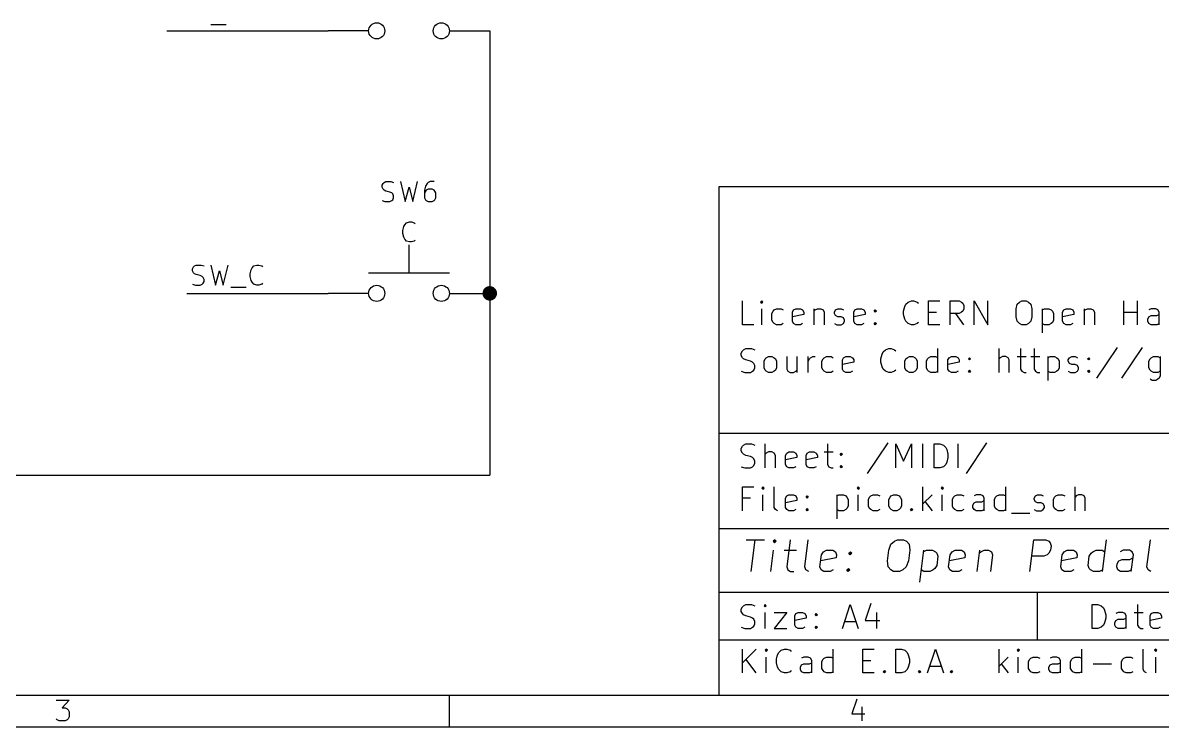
# Model space of a CAD drawing. Extents: x 0.4 to 11.3, y -7.9 to -0.4.
# Drawn here: x 5.243 to 8.066, y -7.874 to -6.13 of the extents above; entities that cross this region are included whole.
import ezdxf

# ---------------------------------------------------------------- set-up
doc = ezdxf.new("R2010")
doc.units = 0
doc.header["$MEASUREMENT"] = 0
for name, color, linetype in [('CYAN2', 4, 'CONTINUOUS'), ('GRAY1', 251, 'CONTINUOUS'), ('GREEN3', 91, 'CONTINUOUS'), ('RED2', 1, 'CONTINUOUS')]:
    doc.layers.add(name, color=color, linetype=linetype)

msp = doc.modelspace()

# ---------------------------------------------------------------- linework, layer by layer
at = {"layer": 'CYAN2', "linetype": 'CONTINUOUS'}
for p, q in [((6.13333, -6.53233), (6.13571, -6.52757)), ((6.13333, -6.53709), (6.13333, -6.53233)), ((6.13571, -6.54185), (6.13333, -6.53709)), ((6.13571, -6.52757), (6.13809, -6.52519)), ((6.13809, -6.54423), (6.13571, -6.54185)), ((6.13809, -6.52519), (6.14286, -6.5228)), ((6.14286, -6.54661), (6.13809, -6.54423)), ((6.14286, -6.5228), (6.15476, -6.5228)), ((6.15238, -6.549), (6.14286, -6.54661)), ((6.15476, -6.5228), (6.16191, -6.52519)), ((6.17857, -6.5228), (6.19048, -6.5728)), ((6.19048, -6.5728), (6.2, -6.53709)), ((6.2, -6.53709), (6.20952, -6.5728)), ((6.20952, -6.5728), (6.22143, -6.5228)), ((6.24047, -6.53471), (6.23809, -6.54423)), ((6.23809, -6.54423), (6.23809, -6.56328)), ((6.24047, -6.54661), (6.23809, -6.55137)), ((6.24524, -6.52757), (6.24047, -6.53471)), ((6.24285, -6.54423), (6.24047, -6.54661)), ((6.24762, -6.54185), (6.24285, -6.54423)), ((6.24762, -6.52519), (6.24524, -6.52757)), ((6.25238, -6.5228), (6.24762, -6.52519)), ((6.25714, -6.54185), (6.24762, -6.54185)), ((6.2619, -6.5228), (6.25238, -6.5228)), ((6.2619, -6.54423), (6.25714, -6.54185)), ((6.26428, -6.54661), (6.2619, -6.54423)), ((6.26667, -6.55137), (6.26428, -6.54661)), ((6.13333, -6.57043), (6.14048, -6.5728)), ((6.14048, -6.5728), (6.15238, -6.5728)), ((6.15714, -6.55137), (6.15238, -6.549)), ((6.15238, -6.5728), (6.15714, -6.57043)), ((6.15952, -6.55376), (6.15714, -6.55137)), ((6.15714, -6.57043), (6.15952, -6.56804)), ((6.16191, -6.55852), (6.15952, -6.55376)), ((6.15952, -6.56804), (6.16191, -6.56328)), ((6.16191, -6.56328), (6.16191, -6.55852)), ((6.23809, -6.56328), (6.24047, -6.56804)), ((6.24047, -6.56804), (6.24285, -6.57043)), ((6.24285, -6.57043), (6.24762, -6.5728)), ((6.24762, -6.5728), (6.25714, -6.5728)), ((6.25714, -6.5728), (6.2619, -6.57043)), ((6.2619, -6.57043), (6.26428, -6.56804)), ((6.26428, -6.56804), (6.26667, -6.56328)), ((6.26667, -6.56328), (6.26667, -6.55137)), ((6.1869, -6.63471), (6.18928, -6.62995)), ((6.18928, -6.62995), (6.19405, -6.62519)), ((6.19405, -6.62519), (6.20119, -6.6228)), ((6.20119, -6.6228), (6.20595, -6.6228)), ((6.20595, -6.6228), (6.21309, -6.62519)), ((6.21309, -6.62519), (6.21547, -6.62757)), ((6.18452, -6.64423), (6.1869, -6.63471)), ((6.18452, -6.65137), (6.18452, -6.64423)), ((6.1869, -6.6609), (6.18452, -6.65137)), ((6.18928, -6.66566), (6.1869, -6.6609)), ((6.19405, -6.67043), (6.18928, -6.66566)), ((6.20119, -6.6728), (6.19405, -6.67043)), ((6.20595, -6.6728), (6.20119, -6.6728)), ((6.21309, -6.67043), (6.20595, -6.6728)), ((6.21547, -6.66804), (6.21309, -6.67043))]:
    msp.add_line(p, q, dxfattribs=at)
at = {"layer": 'GRAY1', "linetype": 'CONTINUOUS'}
for p, q in [((5.70887, -6.13456), (5.74696, -6.13456)), ((5.66363, -6.73932), (5.66601, -6.73456)), ((5.66363, -6.74409), (5.66363, -6.73932)), ((5.66601, -6.74885), (5.66363, -6.74409)), ((5.66601, -6.73456), (5.66839, -6.73218)), ((5.66839, -6.73218), (5.67316, -6.7298)), ((5.67316, -6.7298), (5.68506, -6.7298)), ((5.68506, -6.7298), (5.6922, -6.73218)), ((5.70887, -6.7298), (5.72078, -6.7798)), ((5.72078, -6.7798), (5.7303, -6.74409)), ((5.7303, -6.74409), (5.73982, -6.7798)), ((5.73982, -6.7798), (5.75173, -6.7298)), ((5.80649, -6.75123), (5.80887, -6.7417)), ((5.80887, -6.7417), (5.81125, -6.73694)), ((5.81125, -6.73694), (5.81601, -6.73218)), ((5.81601, -6.73218), (5.82315, -6.7298)), ((5.82315, -6.7298), (5.82791, -6.7298)), ((5.82791, -6.7298), (5.83506, -6.73218)), ((5.83506, -6.73218), (5.83744, -6.73456)), ((5.66839, -6.75123), (5.66601, -6.74885)), ((5.67316, -6.75361), (5.66839, -6.75123)), ((5.68268, -6.75599), (5.67316, -6.75361)), ((5.68744, -6.75837), (5.68268, -6.75599)), ((5.68982, -6.76075), (5.68744, -6.75837)), ((5.6922, -6.76552), (5.68982, -6.76075)), ((5.68982, -6.77504), (5.6922, -6.77028)), ((5.6922, -6.77028), (5.6922, -6.76552)), ((5.80649, -6.75837), (5.80649, -6.75123)), ((5.80887, -6.76789), (5.80649, -6.75837)), ((5.81125, -6.77266), (5.80887, -6.76789)), ((5.81601, -6.77742), (5.81125, -6.77266)), ((5.66363, -6.77742), (5.67078, -6.7798)), ((5.67078, -6.7798), (5.68268, -6.7798)), ((5.68268, -6.7798), (5.68744, -6.77742)), ((5.68744, -6.77742), (5.68982, -6.77504)), ((5.75887, -6.78456), (5.79696, -6.78456)), ((5.82315, -6.7798), (5.81601, -6.77742)), ((5.82791, -6.7798), (5.82315, -6.7798)), ((5.83506, -6.77742), (5.82791, -6.7798)), ((5.83744, -6.77504), (5.83506, -6.77742))]:
    msp.add_line(p, q, dxfattribs=at)
at = {"layer": 'GREEN3', "linetype": 'CONTINUOUS'}
for p, q in [((5.6, -6.15), (6, -6.15)), ((6.4, -6.15), (6.4, -6.8)), ((5.65, -6.8), (6, -6.8)), ((6.4, -6.8), (6.4, -7.25)), ((5.05, -7.25), (6.4, -7.25))]:
    msp.add_line(p, q, dxfattribs=at)
at = {"layer": 'GREEN3', "const_width": 0.018}
msp.add_lwpolyline([(6.391, -6.8, 1), (6.409, -6.8, 1)], format="xyb", close=True, dxfattribs=at)
at = {"layer": 'RED2', "linetype": 'CONTINUOUS'}
for p, q in [((6.1, -6.15), (6, -6.15)), ((6.3, -6.15), (6.4, -6.15)), ((6.96859, -6.53572), (11.2206, -6.53572)), ((6.96859, -7.79556), (6.96859, -6.53572)), ((6.2, -6.75), (6.2, -6.68)), ((6.3, -6.75), (6.1, -6.75)), ((6.1, -6.8), (6, -6.8)), ((6.3, -6.8), (6.4, -6.8)), ((7.0259, -6.87769), (7.0259, -6.81863)), ((7.07371, -6.81863), (7.0709, -6.82144)), ((7.0709, -6.82144), (7.07371, -6.82426)), ((7.07652, -6.82144), (7.07371, -6.81863)), ((7.07371, -6.81863), (7.07371, -6.82426)), ((7.07371, -6.82426), (7.07652, -6.82144)), ((7.42804, -6.83269), (7.43085, -6.82707)), ((7.43085, -6.82707), (7.43648, -6.82144)), ((7.43648, -6.82144), (7.44491, -6.81863)), ((7.44491, -6.81863), (7.45054, -6.81863)), ((7.45054, -6.81863), (7.45897, -6.82144)), ((7.45897, -6.82144), (7.46178, -6.82426)), ((7.48709, -6.87769), (7.48709, -6.81863)), ((7.48709, -6.81863), (7.51522, -6.81863)), ((7.54052, -6.87769), (7.54052, -6.81863)), ((7.54052, -6.81863), (7.56302, -6.81863)), ((7.56302, -6.81863), (7.56865, -6.82144)), ((7.56865, -6.82144), (7.57146, -6.82426)), ((7.57146, -6.82426), (7.57427, -6.82988)), ((7.57427, -6.82988), (7.57427, -6.83832)), ((7.59958, -6.87769), (7.59958, -6.81863)), ((7.59958, -6.81863), (7.63332, -6.87769)), ((7.63332, -6.87769), (7.63332, -6.81863)), ((7.70363, -6.83832), (7.70644, -6.82707)), ((7.70644, -6.82707), (7.71207, -6.82144)), ((7.71207, -6.82144), (7.71769, -6.81863)), ((7.71769, -6.81863), (7.72894, -6.81863)), ((7.72894, -6.81863), (7.73456, -6.82144)), ((7.73456, -6.82144), (7.74019, -6.82707)), ((7.74019, -6.82707), (7.743, -6.83832)), ((7.97078, -6.87769), (7.97078, -6.81863)), ((8.00452, -6.87769), (8.00452, -6.81863)), ((7.07371, -6.87769), (7.07371, -6.83832)), ((7.09902, -6.84957), (7.10183, -6.84394)), ((7.09902, -6.86644), (7.09902, -6.84957)), ((7.10183, -6.84394), (7.10464, -6.84113)), ((7.10464, -6.84113), (7.11027, -6.83832)), ((7.11027, -6.83832), (7.12152, -6.83832)), ((7.12152, -6.83832), (7.12714, -6.84113)), ((7.14964, -6.84676), (7.15245, -6.84113)), ((7.14964, -6.86925), (7.14964, -6.84676)), ((7.17776, -6.85238), (7.14964, -6.858)), ((7.15245, -6.84113), (7.15807, -6.83832)), ((7.15807, -6.83832), (7.16932, -6.83832)), ((7.16932, -6.83832), (7.17494, -6.84113)), ((7.17494, -6.84113), (7.17776, -6.84676)), ((7.17776, -6.84676), (7.17776, -6.85238)), ((7.20307, -6.83832), (7.20307, -6.87769)), ((7.20307, -6.84394), (7.20588, -6.84113)), ((7.20588, -6.84113), (7.2115, -6.83832)), ((7.2115, -6.83832), (7.21994, -6.83832)), ((7.21994, -6.83832), (7.22556, -6.84113)), ((7.22556, -6.84113), (7.22838, -6.84676)), ((7.22838, -6.84676), (7.22838, -6.87769)), ((7.25369, -6.84676), (7.2565, -6.84113)), ((7.25369, -6.84957), (7.25369, -6.84676)), ((7.2565, -6.85519), (7.25369, -6.84957)), ((7.2565, -6.84113), (7.26212, -6.83832)), ((7.26212, -6.858), (7.2565, -6.85519)), ((7.26212, -6.83832), (7.27056, -6.83832)), ((7.27056, -6.858), (7.26212, -6.858)), ((7.27056, -6.83832), (7.27618, -6.84113)), ((7.27618, -6.86081), (7.27056, -6.858)), ((7.30149, -6.84676), (7.3043, -6.84113)), ((7.30149, -6.86925), (7.30149, -6.84676)), ((7.32961, -6.85238), (7.30149, -6.858)), ((7.3043, -6.84113), (7.30993, -6.83832)), ((7.30993, -6.83832), (7.32118, -6.83832)), ((7.32118, -6.83832), (7.3268, -6.84113)), ((7.3268, -6.84113), (7.32961, -6.84676)), ((7.32961, -6.84676), (7.32961, -6.85238)), ((7.35211, -6.84394), (7.35492, -6.84113)), ((7.35492, -6.84676), (7.35211, -6.84394)), ((7.35492, -6.84113), (7.35773, -6.84394)), ((7.35492, -6.84113), (7.35492, -6.84676)), ((7.35773, -6.84394), (7.35492, -6.84676)), ((7.42523, -6.84394), (7.42804, -6.83269)), ((7.42523, -6.85238), (7.42523, -6.84394)), ((7.42804, -6.86363), (7.42523, -6.85238)), ((7.48709, -6.84676), (7.50678, -6.84676)), ((7.56302, -6.84957), (7.54052, -6.84957)), ((7.57427, -6.87769), (7.55458, -6.84957)), ((7.56865, -6.84676), (7.56302, -6.84957)), ((7.57146, -6.84394), (7.56865, -6.84676)), ((7.57427, -6.83832), (7.57146, -6.84394)), ((7.70363, -6.858), (7.70363, -6.83832)), ((7.70644, -6.86925), (7.70363, -6.858)), ((7.743, -6.858), (7.74019, -6.86925)), ((7.743, -6.83832), (7.743, -6.858)), ((7.76831, -6.83832), (7.76831, -6.89737)), ((7.76831, -6.84113), (7.77393, -6.83832)), ((7.77393, -6.83832), (7.78518, -6.83832)), ((7.78518, -6.83832), (7.7908, -6.84113)), ((7.7908, -6.84113), (7.79362, -6.84394)), ((7.79362, -6.84394), (7.79643, -6.84957)), ((7.79643, -6.84957), (7.79643, -6.86644)), ((7.81893, -6.84676), (7.82174, -6.84113)), ((7.81893, -6.86925), (7.81893, -6.84676)), ((7.84705, -6.85238), (7.81893, -6.858)), ((7.82174, -6.84113), (7.82736, -6.83832)), ((7.82736, -6.83832), (7.83861, -6.83832)), ((7.83861, -6.83832), (7.84423, -6.84113)), ((7.84423, -6.84113), (7.84705, -6.84676)), ((7.84705, -6.84676), (7.84705, -6.85238)), ((7.87235, -6.83832), (7.87235, -6.87769)), ((7.87235, -6.84394), (7.87517, -6.84113)), ((7.87517, -6.84113), (7.88079, -6.83832)), ((7.88079, -6.83832), (7.88923, -6.83832)), ((7.88923, -6.83832), (7.89485, -6.84113)), ((7.89485, -6.84113), (7.89767, -6.84676)), ((7.89767, -6.84676), (7.89767, -6.87769)), ((7.97078, -6.84676), (8.00452, -6.84676)), ((8.02983, -6.86363), (8.03265, -6.858)), ((8.03827, -6.83832), (8.03265, -6.84113)), ((8.03265, -6.858), (8.03827, -6.85519)), ((8.04952, -6.83832), (8.03827, -6.83832)), ((8.03827, -6.85519), (8.05233, -6.85519)), ((8.05514, -6.84113), (8.04952, -6.83832)), ((8.05233, -6.85519), (8.05796, -6.85238)), ((8.05796, -6.84676), (8.05514, -6.84113)), ((8.05796, -6.87769), (8.05796, -6.84676)), ((7.05402, -6.87769), (7.0259, -6.87769)), ((7.10183, -6.87206), (7.09902, -6.86644)), ((7.10464, -6.87488), (7.10183, -6.87206)), ((7.11027, -6.87769), (7.10464, -6.87488)), ((7.12152, -6.87769), (7.11027, -6.87769)), ((7.12714, -6.87488), (7.12152, -6.87769)), ((7.15245, -6.87488), (7.14964, -6.86925)), ((7.15807, -6.87769), (7.15245, -6.87488)), ((7.16932, -6.87769), (7.15807, -6.87769)), ((7.17494, -6.87488), (7.16932, -6.87769)), ((7.25369, -6.87488), (7.25931, -6.87769)), ((7.25931, -6.87769), (7.27056, -6.87769)), ((7.27056, -6.87769), (7.27618, -6.87488)), ((7.27899, -6.86644), (7.27618, -6.86081)), ((7.27618, -6.87488), (7.27899, -6.86925)), ((7.27899, -6.86925), (7.27899, -6.86644)), ((7.3043, -6.87488), (7.30149, -6.86925)), ((7.30993, -6.87769), (7.3043, -6.87488)), ((7.32118, -6.87769), (7.30993, -6.87769)), ((7.3268, -6.87488), (7.32118, -6.87769)), ((7.35211, -6.87488), (7.35492, -6.87206)), ((7.35492, -6.87769), (7.35211, -6.87488)), ((7.35492, -6.87206), (7.35773, -6.87488)), ((7.35492, -6.87206), (7.35492, -6.87769)), ((7.35773, -6.87488), (7.35492, -6.87769)), ((7.43085, -6.86925), (7.42804, -6.86363)), ((7.43648, -6.87488), (7.43085, -6.86925)), ((7.44491, -6.87769), (7.43648, -6.87488)), ((7.45054, -6.87769), (7.44491, -6.87769)), ((7.45897, -6.87488), (7.45054, -6.87769)), ((7.46178, -6.87206), (7.45897, -6.87488)), ((7.51522, -6.87769), (7.48709, -6.87769)), ((7.71207, -6.87488), (7.70644, -6.86925)), ((7.71769, -6.87769), (7.71207, -6.87488)), ((7.72894, -6.87769), (7.71769, -6.87769)), ((7.73456, -6.87488), (7.72894, -6.87769)), ((7.74019, -6.86925), (7.73456, -6.87488)), ((7.77393, -6.87769), (7.76831, -6.87488)), ((7.78518, -6.87769), (7.77393, -6.87769)), ((7.7908, -6.87488), (7.78518, -6.87769)), ((7.79362, -6.87206), (7.7908, -6.87488)), ((7.79643, -6.86644), (7.79362, -6.87206)), ((7.82174, -6.87488), (7.81893, -6.86925)), ((7.82736, -6.87769), (7.82174, -6.87488)), ((7.83861, -6.87769), (7.82736, -6.87769)), ((7.84423, -6.87488), (7.83861, -6.87769)), ((8.02983, -6.86925), (8.02983, -6.86363)), ((8.03265, -6.87488), (8.02983, -6.86925)), ((8.03827, -6.87769), (8.03265, -6.87488)), ((8.05233, -6.87769), (8.03827, -6.87769)), ((8.05796, -6.87488), (8.05233, -6.87769)), ((7.02309, -6.94799), (7.0259, -6.94237)), ((7.0259, -6.94237), (7.02871, -6.93956)), ((7.02871, -6.93956), (7.03434, -6.93674)), ((7.03434, -6.93674), (7.0484, -6.93674)), ((7.0484, -6.93674), (7.05683, -6.93956)), ((7.37461, -6.94518), (7.38023, -6.93956)), ((7.38023, -6.93956), (7.38867, -6.93674)), ((7.38867, -6.93674), (7.39429, -6.93674)), ((7.39429, -6.93674), (7.40273, -6.93956)), ((7.40273, -6.93956), (7.40554, -6.94237)), ((7.50959, -6.9958), (7.50959, -6.93674)), ((7.66144, -6.9958), (7.66144, -6.93674)), ((7.71487, -6.93674), (7.71487, -6.98736)), ((7.74862, -6.93674), (7.74862, -6.98736)), ((7.9539, -6.93393), (7.90328, -7.00986)), ((8.01577, -6.93393), (7.96515, -7.00986)), ((7.02309, -6.95362), (7.02309, -6.94799)), ((7.0259, -6.95924), (7.02309, -6.95362)), ((7.02871, -6.96205), (7.0259, -6.95924)), ((7.03434, -6.96487), (7.02871, -6.96205)), ((7.04559, -6.96768), (7.03434, -6.96487)), ((7.05121, -6.97049), (7.04559, -6.96768)), ((7.05402, -6.9733), (7.05121, -6.97049)), ((7.07933, -6.96768), (7.08215, -6.96205)), ((7.07933, -6.98455), (7.07933, -6.96768)), ((7.08215, -6.96205), (7.08496, -6.95924)), ((7.08496, -6.95924), (7.09058, -6.95643)), ((7.09058, -6.95643), (7.09902, -6.95643)), ((7.09902, -6.95643), (7.10464, -6.95924)), ((7.10464, -6.95924), (7.10746, -6.96205)), ((7.10746, -6.96205), (7.11027, -6.96768)), ((7.11027, -6.96768), (7.11027, -6.98455)), ((7.13557, -6.95643), (7.13557, -6.98736)), ((7.16089, -6.95643), (7.16089, -6.9958)), ((7.189, -6.9958), (7.189, -6.95643)), ((7.189, -6.96768), (7.19181, -6.96205)), ((7.19181, -6.96205), (7.19463, -6.95924)), ((7.19463, -6.95924), (7.20025, -6.95643)), ((7.20025, -6.95643), (7.20588, -6.95643)), ((7.22275, -6.96768), (7.22556, -6.96205)), ((7.22275, -6.98455), (7.22275, -6.96768)), ((7.22556, -6.96205), (7.22837, -6.95924)), ((7.22837, -6.95924), (7.234, -6.95643)), ((7.234, -6.95643), (7.24525, -6.95643)), ((7.24525, -6.95643), (7.25087, -6.95924)), ((7.27337, -6.96487), (7.27618, -6.95924)), ((7.27337, -6.98736), (7.27337, -6.96487)), ((7.30149, -6.97049), (7.27337, -6.97611)), ((7.27618, -6.95924), (7.28181, -6.95643)), ((7.28181, -6.95643), (7.29306, -6.95643)), ((7.29306, -6.95643), (7.29868, -6.95924)), ((7.29868, -6.95924), (7.30149, -6.96487)), ((7.30149, -6.96487), (7.30149, -6.97049)), ((7.36898, -6.96205), (7.3718, -6.9508)), ((7.36898, -6.97049), (7.36898, -6.96205)), ((7.3718, -6.98174), (7.36898, -6.97049)), ((7.3718, -6.9508), (7.37461, -6.94518)), ((7.42804, -6.96768), (7.43085, -6.96205)), ((7.42804, -6.98455), (7.42804, -6.96768)), ((7.43085, -6.96205), (7.43366, -6.95924)), ((7.43366, -6.95924), (7.43929, -6.95643)), ((7.43929, -6.95643), (7.44772, -6.95643)), ((7.44772, -6.95643), (7.45335, -6.95924)), ((7.45335, -6.95924), (7.45616, -6.96205)), ((7.45616, -6.96205), (7.45897, -6.96768)), ((7.45897, -6.96768), (7.45897, -6.98455)), ((7.48147, -6.96768), (7.48428, -6.96205)), ((7.48147, -6.98455), (7.48147, -6.96768)), ((7.48428, -6.96205), (7.48709, -6.95924)), ((7.48709, -6.95924), (7.49272, -6.95643)), ((7.49272, -6.95643), (7.50396, -6.95643)), ((7.50396, -6.95643), (7.50959, -6.95924)), ((7.5349, -6.96487), (7.53771, -6.95924)), ((7.5349, -6.98736), (7.5349, -6.96487)), ((7.56302, -6.97049), (7.5349, -6.97611)), ((7.53771, -6.95924), (7.54333, -6.95643)), ((7.54333, -6.95643), (7.55458, -6.95643)), ((7.55458, -6.95643), (7.5602, -6.95924)), ((7.5602, -6.95924), (7.56302, -6.96487)), ((7.56302, -6.96487), (7.56302, -6.97049)), ((7.58552, -6.96205), (7.58833, -6.95924)), ((7.58833, -6.96487), (7.58552, -6.96205)), ((7.58833, -6.95924), (7.59114, -6.96205)), ((7.58833, -6.95924), (7.58833, -6.96487)), ((7.59114, -6.96205), (7.58833, -6.96487)), ((7.66426, -6.95924), (7.66144, -6.96205)), ((7.66988, -6.95643), (7.66426, -6.95924)), ((7.67832, -6.95643), (7.66988, -6.95643)), ((7.68394, -6.95924), (7.67832, -6.95643)), ((7.68676, -6.96487), (7.68394, -6.95924)), ((7.68676, -6.9958), (7.68676, -6.96487)), ((7.70644, -6.95643), (7.72893, -6.95643)), ((7.74018, -6.95643), (7.76268, -6.95643)), ((7.78236, -6.95643), (7.78236, -7.01548)), ((7.78236, -6.95924), (7.78799, -6.95643)), ((7.78799, -6.95643), (7.79924, -6.95643)), ((7.79924, -6.95643), (7.80486, -6.95924)), ((7.80486, -6.95924), (7.80767, -6.96205)), ((7.80767, -6.96205), (7.81048, -6.96768)), ((7.81048, -6.96768), (7.81048, -6.98455)), ((7.83298, -6.96487), (7.83579, -6.95924)), ((7.83298, -6.96768), (7.83298, -6.96487)), ((7.83579, -6.9733), (7.83298, -6.96768)), ((7.83579, -6.95924), (7.84142, -6.95643)), ((7.84142, -6.95643), (7.84985, -6.95643)), ((7.84985, -6.95643), (7.85548, -6.95924)), ((7.88079, -6.96205), (7.8836, -6.95924)), ((7.8836, -6.96487), (7.88079, -6.96205)), ((7.8836, -6.95924), (7.88641, -6.96205)), ((7.8836, -6.95924), (7.8836, -6.96487)), ((7.88641, -6.96205), (7.8836, -6.96487)), ((8.03264, -6.96768), (8.03545, -6.96205)), ((8.03264, -6.98455), (8.03264, -6.96768)), ((8.03545, -6.96205), (8.03826, -6.95924)), ((8.03826, -6.95924), (8.04389, -6.95643)), ((8.04389, -6.95643), (8.05514, -6.95643)), ((8.05514, -6.95643), (8.06076, -6.95924)), ((8.06076, -6.95643), (8.06076, -7.00424)), ((7.02309, -6.99299), (7.03153, -6.9958)), ((7.03153, -6.9958), (7.04559, -6.9958)), ((7.04559, -6.9958), (7.05121, -6.99299)), ((7.05121, -6.99299), (7.05402, -6.99017)), ((7.05683, -6.97893), (7.05402, -6.9733)), ((7.05402, -6.99017), (7.05683, -6.98455)), ((7.05683, -6.98455), (7.05683, -6.97893)), ((7.08215, -6.99017), (7.07933, -6.98455)), ((7.08496, -6.99299), (7.08215, -6.99017)), ((7.09058, -6.9958), (7.08496, -6.99299)), ((7.09902, -6.9958), (7.09058, -6.9958)), ((7.10464, -6.99299), (7.09902, -6.9958)), ((7.10746, -6.99017), (7.10464, -6.99299)), ((7.11027, -6.98455), (7.10746, -6.99017)), ((7.13557, -6.98736), (7.13839, -6.99299)), ((7.13839, -6.99299), (7.14401, -6.9958)), ((7.14401, -6.9958), (7.15245, -6.9958)), ((7.15245, -6.9958), (7.15807, -6.99299)), ((7.15807, -6.99299), (7.16089, -6.99017)), ((7.22556, -6.99017), (7.22275, -6.98455)), ((7.22837, -6.99299), (7.22556, -6.99017)), ((7.234, -6.9958), (7.22837, -6.99299)), ((7.24525, -6.9958), (7.234, -6.9958)), ((7.25087, -6.99299), (7.24525, -6.9958)), ((7.27618, -6.99299), (7.27337, -6.98736)), ((7.28181, -6.9958), (7.27618, -6.99299)), ((7.29306, -6.9958), (7.28181, -6.9958)), ((7.29868, -6.99299), (7.29306, -6.9958)), ((7.37461, -6.98736), (7.3718, -6.98174)), ((7.38023, -6.99299), (7.37461, -6.98736)), ((7.38867, -6.9958), (7.38023, -6.99299)), ((7.39429, -6.9958), (7.38867, -6.9958)), ((7.40273, -6.99299), (7.39429, -6.9958)), ((7.40554, -6.99017), (7.40273, -6.99299)), ((7.43085, -6.99017), (7.42804, -6.98455)), ((7.43366, -6.99299), (7.43085, -6.99017)), ((7.43929, -6.9958), (7.43366, -6.99299)), ((7.44772, -6.9958), (7.43929, -6.9958)), ((7.45335, -6.99299), (7.44772, -6.9958)), ((7.45616, -6.99017), (7.45335, -6.99299)), ((7.45897, -6.98455), (7.45616, -6.99017)), ((7.48428, -6.99017), (7.48147, -6.98455)), ((7.48709, -6.99299), (7.48428, -6.99017)), ((7.49272, -6.9958), (7.48709, -6.99299)), ((7.50396, -6.9958), (7.49272, -6.9958)), ((7.50959, -6.99299), (7.50396, -6.9958)), ((7.53771, -6.99299), (7.5349, -6.98736)), ((7.54333, -6.9958), (7.53771, -6.99299)), ((7.55458, -6.9958), (7.54333, -6.9958)), ((7.5602, -6.99299), (7.55458, -6.9958)), ((7.58552, -6.99299), (7.58833, -6.99017)), ((7.58833, -6.9958), (7.58552, -6.99299)), ((7.58833, -6.99017), (7.59114, -6.99299)), ((7.58833, -6.99017), (7.58833, -6.9958)), ((7.59114, -6.99299), (7.58833, -6.9958)), ((7.71487, -6.98736), (7.71769, -6.99299)), ((7.71769, -6.99299), (7.72331, -6.9958)), ((7.72331, -6.9958), (7.72893, -6.9958)), ((7.74862, -6.98736), (7.75143, -6.99299)), ((7.75143, -6.99299), (7.75706, -6.9958)), ((7.75706, -6.9958), (7.76268, -6.9958)), ((7.78799, -6.9958), (7.78236, -6.99299)), ((7.79924, -6.9958), (7.78799, -6.9958)), ((7.80486, -6.99299), (7.79924, -6.9958)), ((7.80767, -6.99017), (7.80486, -6.99299)), ((7.81048, -6.98455), (7.80767, -6.99017)), ((7.83298, -6.99299), (7.8386, -6.9958)), ((7.84142, -6.97611), (7.83579, -6.9733)), ((7.8386, -6.9958), (7.84985, -6.9958)), ((7.84985, -6.97611), (7.84142, -6.97611)), ((7.85548, -6.97893), (7.84985, -6.97611)), ((7.84985, -6.9958), (7.85548, -6.99299)), ((7.85829, -6.98455), (7.85548, -6.97893)), ((7.85548, -6.99299), (7.85829, -6.98736)), ((7.85829, -6.98736), (7.85829, -6.98455)), ((7.88079, -6.99299), (7.8836, -6.99017)), ((7.8836, -6.9958), (7.88079, -6.99299)), ((7.8836, -6.99017), (7.88641, -6.99299)), ((7.8836, -6.99017), (7.8836, -6.9958)), ((7.88641, -6.99299), (7.8836, -6.9958)), ((8.03545, -6.99017), (8.03264, -6.98455)), ((8.03826, -6.99299), (8.03545, -6.99017)), ((8.04389, -6.9958), (8.03826, -6.99299)), ((8.05514, -6.9958), (8.04389, -6.9958)), ((8.06076, -6.99299), (8.05514, -6.9958)), ((8.04108, -7.01548), (8.03545, -7.01267)), ((8.04951, -7.01548), (8.04108, -7.01548)), ((8.05514, -7.01267), (8.04951, -7.01548)), ((8.05795, -7.00986), (8.05514, -7.01267)), ((8.06076, -7.00424), (8.05795, -7.00986)), ((6.96859, -7.14595), (11.2206, -7.14595)), ((7.02309, -7.18421), (7.0259, -7.17859)), ((7.02309, -7.18984), (7.02309, -7.18421)), ((7.0259, -7.19546), (7.02309, -7.18984)), ((7.0259, -7.17859), (7.02871, -7.17578)), ((7.02871, -7.19827), (7.0259, -7.19546)), ((7.02871, -7.17578), (7.03434, -7.17296)), ((7.03434, -7.17296), (7.0484, -7.17296)), ((7.0484, -7.17296), (7.05683, -7.17578)), ((7.08215, -7.23202), (7.08215, -7.17296)), ((7.08496, -7.19546), (7.08215, -7.19827)), ((7.09058, -7.19265), (7.08496, -7.19546)), ((7.09902, -7.19265), (7.09058, -7.19265)), ((7.10464, -7.19546), (7.09902, -7.19265)), ((7.10746, -7.20109), (7.10464, -7.19546)), ((7.13276, -7.20109), (7.13557, -7.19546)), ((7.13557, -7.19546), (7.1412, -7.19265)), ((7.1412, -7.19265), (7.15245, -7.19265)), ((7.15245, -7.19265), (7.15807, -7.19546)), ((7.15807, -7.19546), (7.16089, -7.20109)), ((7.18338, -7.20109), (7.18619, -7.19546)), ((7.18619, -7.19546), (7.19182, -7.19265)), ((7.19182, -7.19265), (7.20307, -7.19265)), ((7.20307, -7.19265), (7.20869, -7.19546)), ((7.20869, -7.19546), (7.2115, -7.20109)), ((7.22837, -7.19265), (7.25087, -7.19265)), ((7.23681, -7.17296), (7.23681, -7.22358)), ((7.26774, -7.19827), (7.27056, -7.19546)), ((7.27056, -7.19546), (7.27337, -7.19827)), ((7.27056, -7.19546), (7.27056, -7.20109)), ((7.38585, -7.17015), (7.33524, -7.24608)), ((7.40554, -7.23202), (7.40554, -7.17296)), ((7.40554, -7.17296), (7.42522, -7.21515)), ((7.42522, -7.21515), (7.44491, -7.17296)), ((7.44491, -7.17296), (7.44491, -7.23202)), ((7.47303, -7.23202), (7.47303, -7.17296)), ((7.50115, -7.23202), (7.50115, -7.17296)), ((7.50115, -7.17296), (7.51521, -7.17296)), ((7.51521, -7.17296), (7.52365, -7.17578)), ((7.52365, -7.17578), (7.52928, -7.1814)), ((7.52928, -7.1814), (7.53209, -7.18702)), ((7.53209, -7.18702), (7.5349, -7.19827)), ((7.56021, -7.23202), (7.56021, -7.17296)), ((7.63051, -7.17015), (7.57989, -7.24608)), ((7.03434, -7.20109), (7.02871, -7.19827)), ((7.04559, -7.2039), (7.03434, -7.20109)), ((7.05121, -7.20671), (7.04559, -7.2039)), ((7.05402, -7.20952), (7.05121, -7.20671)), ((7.05683, -7.21515), (7.05402, -7.20952)), ((7.05402, -7.22639), (7.05683, -7.22077)), ((7.05683, -7.22077), (7.05683, -7.21515)), ((7.10746, -7.23202), (7.10746, -7.20109)), ((7.13276, -7.22358), (7.13276, -7.20109)), ((7.16089, -7.20671), (7.13276, -7.21233)), ((7.13557, -7.22921), (7.13276, -7.22358)), ((7.16089, -7.20109), (7.16089, -7.20671)), ((7.18338, -7.22358), (7.18338, -7.20109)), ((7.2115, -7.20671), (7.18338, -7.21233)), ((7.18619, -7.22921), (7.18338, -7.22358)), ((7.2115, -7.20109), (7.2115, -7.20671)), ((7.23681, -7.22358), (7.23962, -7.22921)), ((7.27056, -7.20109), (7.26774, -7.19827)), ((7.27337, -7.19827), (7.27056, -7.20109)), ((7.52928, -7.22358), (7.52365, -7.22921)), ((7.53209, -7.21796), (7.52928, -7.22358)), ((7.5349, -7.20671), (7.53209, -7.21796)), ((7.5349, -7.19827), (7.5349, -7.20671)), ((7.02309, -7.22921), (7.03153, -7.23202)), ((7.03153, -7.23202), (7.04559, -7.23202)), ((7.04559, -7.23202), (7.05121, -7.22921)), ((7.05121, -7.22921), (7.05402, -7.22639)), ((7.1412, -7.23202), (7.13557, -7.22921)), ((7.15245, -7.23202), (7.1412, -7.23202)), ((7.15807, -7.22921), (7.15245, -7.23202)), ((7.19182, -7.23202), (7.18619, -7.22921)), ((7.20307, -7.23202), (7.19182, -7.23202)), ((7.20869, -7.22921), (7.20307, -7.23202)), ((7.23962, -7.22921), (7.24525, -7.23202)), ((7.24525, -7.23202), (7.25087, -7.23202)), ((7.26774, -7.22921), (7.27056, -7.22639)), ((7.27056, -7.23202), (7.26774, -7.22921)), ((7.27056, -7.22639), (7.27337, -7.22921)), ((7.27056, -7.22639), (7.27056, -7.23202)), ((7.27337, -7.22921), (7.27056, -7.23202)), ((7.51521, -7.23202), (7.50115, -7.23202)), ((7.52365, -7.22921), (7.51521, -7.23202)), ((7.0259, -7.33832), (7.0259, -7.27926)), ((7.0259, -7.27926), (7.05402, -7.27926)), ((7.07652, -7.27926), (7.07371, -7.28207)), ((7.07933, -7.28207), (7.07652, -7.27926)), ((7.07652, -7.27926), (7.07652, -7.28489)), ((7.10464, -7.32988), (7.10464, -7.27926)), ((7.31274, -7.27926), (7.30993, -7.28207)), ((7.31555, -7.28207), (7.31274, -7.27926)), ((7.31274, -7.27926), (7.31274, -7.28489)), ((7.47303, -7.33832), (7.47303, -7.27926)), ((7.52084, -7.27926), (7.51803, -7.28207)), ((7.52365, -7.28207), (7.52084, -7.27926)), ((7.52084, -7.27926), (7.52084, -7.28489)), ((7.67832, -7.33832), (7.67832, -7.27926)), ((7.84986, -7.33832), (7.84986, -7.27926)), ((7.04559, -7.30739), (7.0259, -7.30739)), ((7.07371, -7.28207), (7.07652, -7.28489)), ((7.07652, -7.28489), (7.07933, -7.28207)), ((7.07652, -7.33832), (7.07652, -7.29895)), ((7.13276, -7.30739), (7.13557, -7.30176)), ((7.13276, -7.32988), (7.13276, -7.30739)), ((7.13557, -7.30176), (7.1412, -7.29895)), ((7.1412, -7.29895), (7.15245, -7.29895)), ((7.15245, -7.29895), (7.15807, -7.30176)), ((7.15807, -7.30176), (7.16089, -7.30739)), ((7.16089, -7.30739), (7.16089, -7.31301)), ((7.18338, -7.30457), (7.18619, -7.30176)), ((7.18619, -7.30739), (7.18338, -7.30457)), ((7.18619, -7.30176), (7.189, -7.30457)), ((7.18619, -7.30176), (7.18619, -7.30739)), ((7.189, -7.30457), (7.18619, -7.30739)), ((7.25931, -7.29895), (7.25931, -7.358)), ((7.25931, -7.30176), (7.26494, -7.29895)), ((7.26494, -7.29895), (7.27619, -7.29895)), ((7.27619, -7.29895), (7.28181, -7.30176)), ((7.28181, -7.30176), (7.28462, -7.30457)), ((7.28462, -7.30457), (7.28743, -7.3102)), ((7.30993, -7.28207), (7.31274, -7.28489)), ((7.31274, -7.28489), (7.31555, -7.28207)), ((7.31274, -7.33832), (7.31274, -7.29895)), ((7.33805, -7.3102), (7.34086, -7.30457)), ((7.34086, -7.30457), (7.34367, -7.30176)), ((7.34367, -7.30176), (7.3493, -7.29895)), ((7.3493, -7.29895), (7.36055, -7.29895)), ((7.36055, -7.29895), (7.36617, -7.30176)), ((7.38867, -7.3102), (7.39148, -7.30457)), ((7.39148, -7.30457), (7.39429, -7.30176)), ((7.39429, -7.30176), (7.39992, -7.29895)), ((7.39992, -7.29895), (7.40835, -7.29895)), ((7.40835, -7.29895), (7.41398, -7.30176)), ((7.41398, -7.30176), (7.41679, -7.30457)), ((7.41679, -7.30457), (7.4196, -7.3102)), ((7.49553, -7.29895), (7.47303, -7.32144)), ((7.51803, -7.28207), (7.52084, -7.28489)), ((7.52084, -7.28489), (7.52365, -7.28207)), ((7.52084, -7.33832), (7.52084, -7.29895)), ((7.54615, -7.3102), (7.54896, -7.30457)), ((7.54896, -7.30457), (7.55177, -7.30176)), ((7.55177, -7.30176), (7.5574, -7.29895)), ((7.5574, -7.29895), (7.56865, -7.29895)), ((7.56865, -7.29895), (7.57427, -7.30176)), ((7.6052, -7.29895), (7.59958, -7.30176)), ((7.61645, -7.29895), (7.6052, -7.29895)), ((7.62207, -7.30176), (7.61645, -7.29895)), ((7.62489, -7.30739), (7.62207, -7.30176)), ((7.62489, -7.33832), (7.62489, -7.30739)), ((7.6502, -7.3102), (7.65301, -7.30457)), ((7.65301, -7.30457), (7.65582, -7.30176)), ((7.65582, -7.30176), (7.66144, -7.29895)), ((7.66144, -7.29895), (7.67269, -7.29895)), ((7.67269, -7.29895), (7.67832, -7.30176)), ((7.74862, -7.30739), (7.75143, -7.30176)), ((7.74862, -7.3102), (7.74862, -7.30739)), ((7.75143, -7.30176), (7.75706, -7.29895)), ((7.75706, -7.29895), (7.76549, -7.29895)), ((7.76549, -7.29895), (7.77112, -7.30176)), ((7.79643, -7.3102), (7.79924, -7.30457)), ((7.79924, -7.30457), (7.80205, -7.30176)), ((7.80205, -7.30176), (7.80768, -7.29895)), ((7.80768, -7.29895), (7.81893, -7.29895)), ((7.81893, -7.29895), (7.82455, -7.30176)), ((7.85267, -7.30176), (7.84986, -7.30457)), ((7.8583, -7.29895), (7.85267, -7.30176)), ((7.86673, -7.29895), (7.8583, -7.29895)), ((7.87235, -7.30176), (7.86673, -7.29895)), ((7.87517, -7.30739), (7.87235, -7.30176)), ((7.87517, -7.33832), (7.87517, -7.30739)), ((7.10745, -7.33551), (7.10464, -7.32988)), ((7.11308, -7.33832), (7.10745, -7.33551)), ((7.16089, -7.31301), (7.13276, -7.31863)), ((7.13557, -7.33551), (7.13276, -7.32988)), ((7.1412, -7.33832), (7.13557, -7.33551)), ((7.15807, -7.33551), (7.15245, -7.33832)), ((7.18338, -7.33551), (7.18619, -7.33269)), ((7.18619, -7.33832), (7.18338, -7.33551)), ((7.18619, -7.33269), (7.189, -7.33551)), ((7.18619, -7.33269), (7.18619, -7.33832)), ((7.189, -7.33551), (7.18619, -7.33832)), ((7.26494, -7.33832), (7.25931, -7.33551)), ((7.28181, -7.33551), (7.27619, -7.33832)), ((7.28462, -7.33269), (7.28181, -7.33551)), ((7.28743, -7.32707), (7.28462, -7.33269)), ((7.28743, -7.3102), (7.28743, -7.32707)), ((7.33805, -7.32707), (7.33805, -7.3102)), ((7.34086, -7.33269), (7.33805, -7.32707)), ((7.34367, -7.33551), (7.34086, -7.33269)), ((7.3493, -7.33832), (7.34367, -7.33551)), ((7.36617, -7.33551), (7.36055, -7.33832)), ((7.38867, -7.32707), (7.38867, -7.3102)), ((7.39148, -7.33269), (7.38867, -7.32707)), ((7.39429, -7.33551), (7.39148, -7.33269)), ((7.39992, -7.33832), (7.39429, -7.33551)), ((7.41398, -7.33551), (7.40835, -7.33832)), ((7.41679, -7.33269), (7.41398, -7.33551)), ((7.4196, -7.32707), (7.41679, -7.33269)), ((7.4196, -7.3102), (7.4196, -7.32707)), ((7.4421, -7.33551), (7.44491, -7.33269)), ((7.44491, -7.33832), (7.4421, -7.33551)), ((7.44491, -7.33269), (7.44772, -7.33551)), ((7.44491, -7.33269), (7.44491, -7.33832)), ((7.44772, -7.33551), (7.44491, -7.33832)), ((7.47866, -7.31582), (7.49553, -7.33832)), ((7.54615, -7.32707), (7.54615, -7.3102)), ((7.54896, -7.33269), (7.54615, -7.32707)), ((7.55177, -7.33551), (7.54896, -7.33269)), ((7.5574, -7.33832), (7.55177, -7.33551)), ((7.57427, -7.33551), (7.56865, -7.33832)), ((7.59677, -7.32426), (7.59958, -7.31863)), ((7.59677, -7.32988), (7.59677, -7.32426)), ((7.59958, -7.33551), (7.59677, -7.32988)), ((7.59958, -7.31863), (7.6052, -7.31582)), ((7.6052, -7.33832), (7.59958, -7.33551)), ((7.6052, -7.31582), (7.61926, -7.31582)), ((7.61926, -7.31582), (7.62489, -7.31301)), ((7.62489, -7.33551), (7.61926, -7.33832)), ((7.6502, -7.32707), (7.6502, -7.3102)), ((7.65301, -7.33269), (7.6502, -7.32707)), ((7.65582, -7.33551), (7.65301, -7.33269)), ((7.66144, -7.33832), (7.65582, -7.33551)), ((7.67832, -7.33551), (7.67269, -7.33832)), ((7.75143, -7.31582), (7.74862, -7.3102)), ((7.74862, -7.33551), (7.75424, -7.33832)), ((7.75706, -7.31863), (7.75143, -7.31582)), ((7.76549, -7.31863), (7.75706, -7.31863)), ((7.77112, -7.32144), (7.76549, -7.31863)), ((7.76549, -7.33832), (7.77112, -7.33551)), ((7.77393, -7.32707), (7.77112, -7.32144)), ((7.77112, -7.33551), (7.77393, -7.32988)), ((7.77393, -7.32988), (7.77393, -7.32707)), ((7.79643, -7.32707), (7.79643, -7.3102)), ((7.79924, -7.33269), (7.79643, -7.32707)), ((7.80205, -7.33551), (7.79924, -7.33269)), ((7.80768, -7.33832), (7.80205, -7.33551)), ((7.82455, -7.33551), (7.81893, -7.33832)), ((7.15245, -7.33832), (7.1412, -7.33832)), ((7.27619, -7.33832), (7.26494, -7.33832)), ((7.36055, -7.33832), (7.3493, -7.33832)), ((7.40835, -7.33832), (7.39992, -7.33832)), ((7.56865, -7.33832), (7.5574, -7.33832)), ((7.61926, -7.33832), (7.6052, -7.33832)), ((7.67269, -7.33832), (7.66144, -7.33832)), ((7.69238, -7.34394), (7.73737, -7.34394)), ((7.75424, -7.33832), (7.76549, -7.33832)), ((7.81893, -7.33832), (7.80768, -7.33832)), ((6.96859, -7.38217), (11.2206, -7.38217)), ((7.03519, -7.40991), (7.08019, -7.40991)), ((7.04785, -7.48865), (7.05769, -7.40991)), ((7.10643, -7.40991), (7.10221, -7.41365)), ((7.10221, -7.41365), (7.10549, -7.41741)), ((7.10643, -7.40991), (7.10549, -7.41741)), ((7.10549, -7.41741), (7.10971, -7.41365)), ((7.10971, -7.41365), (7.10643, -7.40991)), ((7.14393, -7.40991), (7.13549, -7.4774)), ((7.18049, -7.4774), (7.18892, -7.40991)), ((7.38812, -7.43615), (7.39374, -7.42115)), ((7.39374, -7.42115), (7.40218, -7.41365)), ((7.40218, -7.41365), (7.41015, -7.40991)), ((7.41015, -7.40991), (7.42514, -7.40991)), ((7.42514, -7.40991), (7.43217, -7.41365)), ((7.43217, -7.41365), (7.43874, -7.42115)), ((7.43874, -7.42115), (7.44061, -7.43615)), ((7.73776, -7.48865), (7.7476, -7.40991)), ((7.7476, -7.40991), (7.77759, -7.40991)), ((7.77759, -7.40991), (7.78463, -7.41365)), ((7.78463, -7.41365), (7.78791, -7.41741)), ((7.78791, -7.41741), (7.79072, -7.4249)), ((7.91774, -7.48865), (7.92758, -7.40991)), ((8.02788, -7.4774), (8.03631, -7.40991)), ((7.09659, -7.48865), (7.10315, -7.43615)), ((7.1294, -7.43615), (7.15939, -7.43615)), ((7.21798, -7.4774), (7.22173, -7.4474)), ((7.22173, -7.4474), (7.22642, -7.4399)), ((7.22642, -7.4399), (7.23439, -7.43615)), ((7.23439, -7.43615), (7.24938, -7.43615)), ((7.24938, -7.43615), (7.25641, -7.4399)), ((7.25641, -7.4399), (7.25922, -7.4474)), ((7.25922, -7.4474), (7.25829, -7.4549)), ((7.28969, -7.44365), (7.29391, -7.4399)), ((7.29297, -7.4474), (7.28969, -7.44365)), ((7.29391, -7.4399), (7.29297, -7.4474)), ((7.29719, -7.44365), (7.29297, -7.4474)), ((7.29391, -7.4399), (7.29719, -7.44365)), ((7.38483, -7.4624), (7.38812, -7.43615)), ((7.44061, -7.43615), (7.43733, -7.4624)), ((7.47435, -7.43615), (7.46451, -7.51489)), ((7.47389, -7.4399), (7.48185, -7.43615)), ((7.48185, -7.43615), (7.49685, -7.43615)), ((7.49685, -7.43615), (7.50388, -7.4399)), ((7.50388, -7.4399), (7.50716, -7.44365)), ((7.50716, -7.44365), (7.50998, -7.45115)), ((7.53669, -7.4774), (7.54044, -7.4474)), ((7.54044, -7.4474), (7.54513, -7.4399)), ((7.54513, -7.4399), (7.55309, -7.43615)), ((7.55309, -7.43615), (7.56809, -7.43615)), ((7.56809, -7.43615), (7.57512, -7.4399)), ((7.57512, -7.4399), (7.57793, -7.4474)), ((7.57793, -7.4474), (7.577, -7.4549)), ((7.61309, -7.43615), (7.60652, -7.48865)), ((7.61215, -7.44365), (7.61637, -7.4399)), ((7.61637, -7.4399), (7.62433, -7.43615)), ((7.62433, -7.43615), (7.63558, -7.43615)), ((7.63558, -7.43615), (7.64261, -7.4399)), ((7.64543, -7.4474), (7.64027, -7.48865)), ((7.64261, -7.4399), (7.64543, -7.4474)), ((7.78041, -7.4474), (7.77244, -7.45115)), ((7.78463, -7.44365), (7.78041, -7.4474)), ((7.78931, -7.43615), (7.78463, -7.44365)), ((7.79072, -7.4249), (7.78931, -7.43615)), ((7.81415, -7.4774), (7.81791, -7.4474)), ((7.81791, -7.4474), (7.82259, -7.4399)), ((7.82259, -7.4399), (7.83056, -7.43615)), ((7.83056, -7.43615), (7.84556, -7.43615)), ((7.84556, -7.43615), (7.85259, -7.4399)), ((7.85259, -7.4399), (7.8554, -7.4474)), ((7.8554, -7.4474), (7.85446, -7.4549)), ((7.88493, -7.45115), (7.88961, -7.44365)), ((7.88961, -7.44365), (7.89383, -7.4399)), ((7.89383, -7.4399), (7.9018, -7.43615)), ((7.9018, -7.43615), (7.9168, -7.43615)), ((7.9168, -7.43615), (7.92383, -7.4399)), ((7.96929, -7.43615), (7.96132, -7.4399)), ((7.98429, -7.43615), (7.96929, -7.43615)), ((7.99132, -7.4399), (7.98429, -7.43615)), ((7.98898, -7.48865), (7.99413, -7.4474)), ((7.99413, -7.4474), (7.99132, -7.4399)), ((7.13549, -7.4774), (7.1383, -7.4849)), ((7.1833, -7.4849), (7.18049, -7.4774)), ((7.22079, -7.4849), (7.21798, -7.4774)), ((7.25829, -7.4549), (7.21985, -7.4624)), ((7.38671, -7.4774), (7.38483, -7.4624)), ((7.39327, -7.4849), (7.38671, -7.4774)), ((7.4317, -7.4774), (7.42327, -7.4849)), ((7.43733, -7.4624), (7.4317, -7.4774)), ((7.50716, -7.47365), (7.50248, -7.48115)), ((7.50998, -7.45115), (7.50716, -7.47365)), ((7.5395, -7.4849), (7.53669, -7.4774)), ((7.577, -7.4549), (7.53856, -7.4624)), ((7.77244, -7.45115), (7.74244, -7.45115)), ((7.81696, -7.4849), (7.81415, -7.4774)), ((7.85446, -7.4549), (7.81603, -7.4624)), ((7.88211, -7.47365), (7.88493, -7.45115)), ((7.88493, -7.48115), (7.88211, -7.47365)), ((7.95289, -7.4774), (7.95382, -7.4699)), ((7.9557, -7.4849), (7.95289, -7.4774)), ((7.95382, -7.4699), (7.95851, -7.4624)), ((7.95851, -7.4624), (7.96648, -7.45865)), ((7.96648, -7.45865), (7.98522, -7.45865)), ((7.98522, -7.45865), (7.99319, -7.4549)), ((8.03069, -7.4849), (8.02788, -7.4774)), ((7.1383, -7.4849), (7.14533, -7.48865)), ((7.14533, -7.48865), (7.15283, -7.48865)), ((7.19033, -7.48865), (7.1833, -7.4849)), ((7.22782, -7.48865), (7.22079, -7.4849)), ((7.24282, -7.48865), (7.22782, -7.48865)), ((7.25079, -7.4849), (7.24282, -7.48865)), ((7.28454, -7.4849), (7.28875, -7.48115)), ((7.28781, -7.48865), (7.28454, -7.4849)), ((7.28875, -7.48115), (7.28781, -7.48865)), ((7.29204, -7.4849), (7.28781, -7.48865)), ((7.28875, -7.48115), (7.29204, -7.4849)), ((7.4003, -7.48865), (7.39327, -7.4849)), ((7.4153, -7.48865), (7.4003, -7.48865)), ((7.42327, -7.4849), (7.4153, -7.48865)), ((7.47529, -7.48865), (7.46826, -7.4849)), ((7.49029, -7.48865), (7.47529, -7.48865)), ((7.49826, -7.4849), (7.49029, -7.48865)), ((7.50248, -7.48115), (7.49826, -7.4849)), ((7.54653, -7.48865), (7.5395, -7.4849)), ((7.56153, -7.48865), (7.54653, -7.48865)), ((7.5695, -7.4849), (7.56153, -7.48865)), ((7.824, -7.48865), (7.81696, -7.4849)), ((7.839, -7.48865), (7.824, -7.48865)), ((7.84696, -7.4849), (7.839, -7.48865)), ((7.88821, -7.4849), (7.88493, -7.48115)), ((7.89524, -7.48865), (7.88821, -7.4849)), ((7.91024, -7.48865), (7.89524, -7.48865)), ((7.9182, -7.4849), (7.91024, -7.48865)), ((7.96273, -7.48865), (7.9557, -7.4849)), ((7.98148, -7.48865), (7.96273, -7.48865)), ((7.98944, -7.4849), (7.98148, -7.48865)), ((8.03772, -7.48865), (8.03069, -7.4849)), ((6.96859, -7.53965), (11.2206, -7.53965)), ((7.75599, -7.53965), (7.75599, -7.65776)), ((7.02309, -7.58185), (7.0259, -7.57622)), ((7.02309, -7.58748), (7.02309, -7.58185)), ((7.0259, -7.5931), (7.02309, -7.58748)), ((7.0259, -7.57622), (7.02871, -7.57341)), ((7.02871, -7.57341), (7.03434, -7.5706)), ((7.03434, -7.5706), (7.0484, -7.5706)), ((7.0484, -7.5706), (7.05683, -7.57341)), ((7.08215, -7.5706), (7.07933, -7.57341)), ((7.07933, -7.57341), (7.08215, -7.57622)), ((7.08496, -7.57341), (7.08215, -7.5706)), ((7.08215, -7.5706), (7.08215, -7.57622)), ((7.08215, -7.57622), (7.08496, -7.57341)), ((7.08215, -7.62966), (7.08215, -7.59029)), ((7.10464, -7.59029), (7.13558, -7.59029)), ((7.13558, -7.59029), (7.10464, -7.62966)), ((7.15807, -7.5931), (7.1637, -7.59029)), ((7.1637, -7.59029), (7.17495, -7.59029)), ((7.17495, -7.59029), (7.18057, -7.5931)), ((7.27337, -7.62966), (7.29306, -7.5706)), ((7.29306, -7.5706), (7.31274, -7.62966)), ((7.34368, -7.56779), (7.32962, -7.60997)), ((7.35774, -7.59029), (7.35774, -7.62966)), ((7.89204, -7.62966), (7.89204, -7.5706)), ((7.89204, -7.5706), (7.9061, -7.5706)), ((7.9061, -7.5706), (7.91454, -7.57341)), ((7.91454, -7.57341), (7.92017, -7.57904)), ((7.92017, -7.57904), (7.92298, -7.58466)), ((7.92298, -7.58466), (7.92579, -7.59591)), ((7.95672, -7.59029), (7.9511, -7.5931)), ((7.96797, -7.59029), (7.95672, -7.59029)), ((7.97359, -7.5931), (7.96797, -7.59029)), ((7.99609, -7.59029), (8.01859, -7.59029)), ((8.00453, -7.5706), (8.00453, -7.62122)), ((8.03827, -7.5931), (8.0439, -7.59029)), ((8.0439, -7.59029), (8.05515, -7.59029)), ((8.05515, -7.59029), (8.06077, -7.5931)), ((7.02871, -7.59591), (7.0259, -7.5931)), ((7.03434, -7.59872), (7.02871, -7.59591)), ((7.04559, -7.60154), (7.03434, -7.59872)), ((7.05121, -7.60435), (7.04559, -7.60154)), ((7.05402, -7.60716), (7.05121, -7.60435)), ((7.05683, -7.61278), (7.05402, -7.60716)), ((7.05402, -7.62403), (7.05683, -7.61841)), ((7.05683, -7.61841), (7.05683, -7.61278)), ((7.15526, -7.59872), (7.15807, -7.5931)), ((7.15526, -7.62122), (7.15526, -7.59872)), ((7.18339, -7.60435), (7.15526, -7.60997)), ((7.18057, -7.5931), (7.18339, -7.59872)), ((7.18339, -7.59872), (7.18339, -7.60435)), ((7.20588, -7.59591), (7.20869, -7.5931)), ((7.20869, -7.59872), (7.20588, -7.59591)), ((7.20869, -7.5931), (7.2115, -7.59591)), ((7.20869, -7.5931), (7.20869, -7.59872)), ((7.2115, -7.59591), (7.20869, -7.59872)), ((7.279, -7.61278), (7.30712, -7.61278)), ((7.32962, -7.60997), (7.36617, -7.60997)), ((7.92298, -7.61559), (7.92017, -7.62122)), ((7.92579, -7.60435), (7.92298, -7.61559)), ((7.92579, -7.59591), (7.92579, -7.60435)), ((7.94829, -7.61559), (7.9511, -7.60997)), ((7.94829, -7.62122), (7.94829, -7.61559)), ((7.9511, -7.60997), (7.95672, -7.60716)), ((7.95672, -7.60716), (7.97078, -7.60716)), ((7.97078, -7.60716), (7.97641, -7.60435)), ((7.97641, -7.59872), (7.97359, -7.5931)), ((7.97641, -7.62966), (7.97641, -7.59872)), ((8.03546, -7.59872), (8.03827, -7.5931)), ((8.03546, -7.62122), (8.03546, -7.59872)), ((8.06358, -7.60435), (8.03546, -7.60997)), ((8.06077, -7.5931), (8.06358, -7.59872)), ((8.06358, -7.59872), (8.06358, -7.60435)), ((7.02309, -7.62685), (7.03153, -7.62966)), ((7.03153, -7.62966), (7.04559, -7.62966)), ((7.04559, -7.62966), (7.05121, -7.62685)), ((7.05121, -7.62685), (7.05402, -7.62403)), ((7.10464, -7.62966), (7.13558, -7.62966)), ((7.15807, -7.62685), (7.15526, -7.62122)), ((7.1637, -7.62966), (7.15807, -7.62685)), ((7.17495, -7.62966), (7.1637, -7.62966)), ((7.18057, -7.62685), (7.17495, -7.62966)), ((7.20588, -7.62685), (7.20869, -7.62403)), ((7.20869, -7.62966), (7.20588, -7.62685)), ((7.20869, -7.62403), (7.2115, -7.62685)), ((7.20869, -7.62403), (7.20869, -7.62966)), ((7.2115, -7.62685), (7.20869, -7.62966)), ((7.9061, -7.62966), (7.89204, -7.62966)), ((7.91454, -7.62685), (7.9061, -7.62966)), ((7.92017, -7.62122), (7.91454, -7.62685)), ((7.9511, -7.62685), (7.94829, -7.62122)), ((7.95672, -7.62966), (7.9511, -7.62685)), ((7.97078, -7.62966), (7.95672, -7.62966)), ((7.97641, -7.62685), (7.97078, -7.62966)), ((8.00453, -7.62122), (8.00734, -7.62685)), ((8.00734, -7.62685), (8.01296, -7.62966)), ((8.01296, -7.62966), (8.01859, -7.62966)), ((8.03827, -7.62685), (8.03546, -7.62122)), ((8.0439, -7.62966), (8.03827, -7.62685)), ((8.05515, -7.62966), (8.0439, -7.62966)), ((8.06077, -7.62685), (8.05515, -7.62966)), ((6.96859, -7.65776), (11.2206, -7.65776)), ((7.0259, -7.73989), (7.0259, -7.68084)), ((7.05965, -7.68084), (7.0259, -7.71458)), ((7.08496, -7.68084), (7.08215, -7.68365)), ((7.08215, -7.68365), (7.08496, -7.68646)), ((7.08777, -7.68365), (7.08496, -7.68084)), ((7.08496, -7.68084), (7.08496, -7.68646)), ((7.08496, -7.68646), (7.08777, -7.68365)), ((7.08496, -7.73989), (7.08496, -7.70052)), ((7.11027, -7.70615), (7.11308, -7.6949)), ((7.11308, -7.6949), (7.11589, -7.68928)), ((7.11589, -7.68928), (7.12152, -7.68365)), ((7.12152, -7.68365), (7.12995, -7.68084)), ((7.12995, -7.68084), (7.13557, -7.68084)), ((7.13557, -7.68084), (7.14401, -7.68365)), ((7.14401, -7.68365), (7.14682, -7.68646)), ((7.17776, -7.70052), (7.17213, -7.70333)), ((7.18901, -7.70052), (7.17776, -7.70052)), ((7.19463, -7.70333), (7.18901, -7.70052)), ((7.19744, -7.70896), (7.19463, -7.70333)), ((7.22556, -7.70615), (7.22837, -7.70333)), ((7.22837, -7.70333), (7.234, -7.70052)), ((7.234, -7.70052), (7.24525, -7.70052)), ((7.24525, -7.70052), (7.25087, -7.70333)), ((7.25087, -7.73989), (7.25087, -7.68084)), ((7.32399, -7.73989), (7.32399, -7.68084)), ((7.32399, -7.68084), (7.35211, -7.68084)), ((7.40554, -7.73989), (7.40554, -7.68084)), ((7.40554, -7.68084), (7.4196, -7.68084)), ((7.4196, -7.68084), (7.42804, -7.68365)), ((7.42804, -7.68365), (7.43366, -7.68928)), ((7.43366, -7.68928), (7.43647, -7.6949)), ((7.43647, -7.6949), (7.43928, -7.70615)), ((7.48428, -7.73989), (7.50396, -7.68084)), ((7.50396, -7.68084), (7.52365, -7.73989)), ((7.66145, -7.73989), (7.66145, -7.68084)), ((7.68394, -7.70052), (7.66145, -7.72302)), ((7.70926, -7.68084), (7.70644, -7.68365)), ((7.70644, -7.68365), (7.70926, -7.68646)), ((7.71207, -7.68365), (7.70926, -7.68084)), ((7.70926, -7.68084), (7.70926, -7.68646)), ((7.70926, -7.68646), (7.71207, -7.68365)), ((7.70926, -7.73989), (7.70926, -7.70052)), ((7.73738, -7.70615), (7.74019, -7.70333)), ((7.74019, -7.70333), (7.74581, -7.70052)), ((7.74581, -7.70052), (7.75706, -7.70052)), ((7.75706, -7.70052), (7.76269, -7.70333)), ((7.79362, -7.70052), (7.788, -7.70333)), ((7.80487, -7.70052), (7.79362, -7.70052)), ((7.81049, -7.70333), (7.80487, -7.70052)), ((7.81331, -7.70896), (7.81049, -7.70333)), ((7.84143, -7.70615), (7.84424, -7.70333)), ((7.84424, -7.70333), (7.84986, -7.70052)), ((7.84986, -7.70052), (7.86111, -7.70052)), ((7.86111, -7.70052), (7.86674, -7.70333)), ((7.86674, -7.73989), (7.86674, -7.68084)), ((7.96797, -7.70615), (7.97078, -7.70333)), ((7.97078, -7.70333), (7.97641, -7.70052)), ((7.97641, -7.70052), (7.98765, -7.70052)), ((7.98765, -7.70052), (7.99328, -7.70333)), ((8.01859, -7.73146), (8.01859, -7.68084)), ((8.04952, -7.68084), (8.04671, -7.68365)), ((8.04671, -7.68365), (8.04952, -7.68646)), ((8.05233, -7.68365), (8.04952, -7.68084)), ((8.04952, -7.68084), (8.04952, -7.68646)), ((8.04952, -7.68646), (8.05233, -7.68365)), ((8.04952, -7.73989), (8.04952, -7.70052)), ((7.05965, -7.73989), (7.03434, -7.70615)), ((7.11027, -7.71458), (7.11027, -7.70615)), ((7.11308, -7.72583), (7.11027, -7.71458)), ((7.11589, -7.73146), (7.11308, -7.72583)), ((7.12152, -7.73708), (7.11589, -7.73146)), ((7.16932, -7.72583), (7.17213, -7.72021)), ((7.16932, -7.73146), (7.16932, -7.72583)), ((7.17213, -7.73708), (7.16932, -7.73146)), ((7.17213, -7.72021), (7.17776, -7.7174)), ((7.17776, -7.7174), (7.19182, -7.7174)), ((7.19182, -7.7174), (7.19744, -7.71458)), ((7.19744, -7.73989), (7.19744, -7.70896)), ((7.22275, -7.71177), (7.22556, -7.70615)), ((7.22275, -7.72865), (7.22275, -7.71177)), ((7.22556, -7.73427), (7.22275, -7.72865)), ((7.32399, -7.70896), (7.34367, -7.70896)), ((7.43366, -7.73146), (7.42804, -7.73708)), ((7.43647, -7.72583), (7.43366, -7.73146)), ((7.43928, -7.71458), (7.43647, -7.72583)), ((7.43928, -7.70615), (7.43928, -7.71458)), ((7.48991, -7.72302), (7.51803, -7.72302)), ((7.66707, -7.7174), (7.68394, -7.73989)), ((7.73457, -7.71177), (7.73738, -7.70615)), ((7.73457, -7.72865), (7.73457, -7.71177)), ((7.73738, -7.73427), (7.73457, -7.72865)), ((7.78519, -7.72583), (7.788, -7.72021)), ((7.78519, -7.73146), (7.78519, -7.72583)), ((7.788, -7.73708), (7.78519, -7.73146)), ((7.788, -7.72021), (7.79362, -7.7174)), ((7.79362, -7.7174), (7.80768, -7.7174)), ((7.80768, -7.7174), (7.81331, -7.71458)), ((7.81331, -7.73989), (7.81331, -7.70896)), ((7.83861, -7.71177), (7.84143, -7.70615)), ((7.83861, -7.72865), (7.83861, -7.71177)), ((7.84143, -7.73427), (7.83861, -7.72865)), ((7.89485, -7.7174), (7.93985, -7.7174)), ((7.96516, -7.71177), (7.96797, -7.70615)), ((7.96516, -7.72865), (7.96516, -7.71177)), ((7.96797, -7.73427), (7.96516, -7.72865)), ((8.0214, -7.73708), (8.01859, -7.73146)), ((7.12995, -7.73989), (7.12152, -7.73708)), ((7.13557, -7.73989), (7.12995, -7.73989)), ((7.14401, -7.73708), (7.13557, -7.73989)), ((7.14682, -7.73427), (7.14401, -7.73708)), ((7.17776, -7.73989), (7.17213, -7.73708)), ((7.19182, -7.73989), (7.17776, -7.73989)), ((7.19744, -7.73708), (7.19182, -7.73989)), ((7.22837, -7.73708), (7.22556, -7.73427)), ((7.234, -7.73989), (7.22837, -7.73708)), ((7.24525, -7.73989), (7.234, -7.73989)), ((7.25087, -7.73708), (7.24525, -7.73989)), ((7.35211, -7.73989), (7.32399, -7.73989)), ((7.37461, -7.73708), (7.37742, -7.73427)), ((7.37742, -7.73989), (7.37461, -7.73708)), ((7.37742, -7.73427), (7.38023, -7.73708)), ((7.37742, -7.73427), (7.37742, -7.73989)), ((7.38023, -7.73708), (7.37742, -7.73989)), ((7.4196, -7.73989), (7.40554, -7.73989)), ((7.42804, -7.73708), (7.4196, -7.73989)), ((7.46178, -7.73708), (7.46459, -7.73427)), ((7.46459, -7.73989), (7.46178, -7.73708)), ((7.46459, -7.73427), (7.46741, -7.73708)), ((7.46459, -7.73427), (7.46459, -7.73989)), ((7.46741, -7.73708), (7.46459, -7.73989)), ((7.54052, -7.73708), (7.54333, -7.73427)), ((7.54333, -7.73989), (7.54052, -7.73708)), ((7.54333, -7.73427), (7.54615, -7.73708)), ((7.54333, -7.73427), (7.54333, -7.73989)), ((7.54615, -7.73708), (7.54333, -7.73989)), ((7.74019, -7.73708), (7.73738, -7.73427)), ((7.74581, -7.73989), (7.74019, -7.73708)), ((7.75706, -7.73989), (7.74581, -7.73989)), ((7.76269, -7.73708), (7.75706, -7.73989)), ((7.79362, -7.73989), (7.788, -7.73708)), ((7.80768, -7.73989), (7.79362, -7.73989)), ((7.81331, -7.73708), (7.80768, -7.73989)), ((7.84424, -7.73708), (7.84143, -7.73427)), ((7.84986, -7.73989), (7.84424, -7.73708)), ((7.86111, -7.73989), (7.84986, -7.73989)), ((7.86674, -7.73708), (7.86111, -7.73989)), ((7.97078, -7.73708), (7.96797, -7.73427)), ((7.97641, -7.73989), (7.97078, -7.73708)), ((7.98765, -7.73989), (7.97641, -7.73989)), ((7.99328, -7.73708), (7.98765, -7.73989)), ((8.02702, -7.73989), (8.0214, -7.73708)), ((11.2206, -7.79556), (0.472441, -7.79556)), ((5.32615, -7.80712), (5.35783, -7.80712)), ((5.35783, -7.80712), (5.34078, -7.82662)), ((6.29921, -7.79556), (6.29921, -7.8743)), ((11.2206, -7.79556), (6.96859, -7.79556)), ((7.30928, -7.80469), (7.29709, -7.84124)), ((5.34078, -7.82662), (5.34809, -7.82662)), ((5.34809, -7.82662), (5.35296, -7.82906)), ((5.35296, -7.82906), (5.3554, -7.83149)), ((5.3554, -7.83149), (5.35783, -7.83637)), ((5.35783, -7.83637), (5.35783, -7.84855)), ((7.29709, -7.84124), (7.32878, -7.84124)), ((7.32146, -7.82418), (7.32146, -7.8583)), ((5.32859, -7.85587), (5.32615, -7.85343)), ((5.33346, -7.8583), (5.32859, -7.85587)), ((5.34809, -7.8583), (5.33346, -7.8583)), ((5.35296, -7.85587), (5.34809, -7.8583)), ((5.3554, -7.85343), (5.35296, -7.85587)), ((5.35783, -7.84855), (5.3554, -7.85343)), ((11.2993, -7.8743), (0.393701, -7.8743))]:
    msp.add_line(p, q, dxfattribs=at)
at = {"layer": 'RED2'}
for centre in [(6.12, -6.15), (6.28, -6.15), (6.12, -6.8), (6.28, -6.8)]:
    msp.add_circle(centre, 0.02, dxfattribs=at)

doc.saveas('drawing.dxf')
